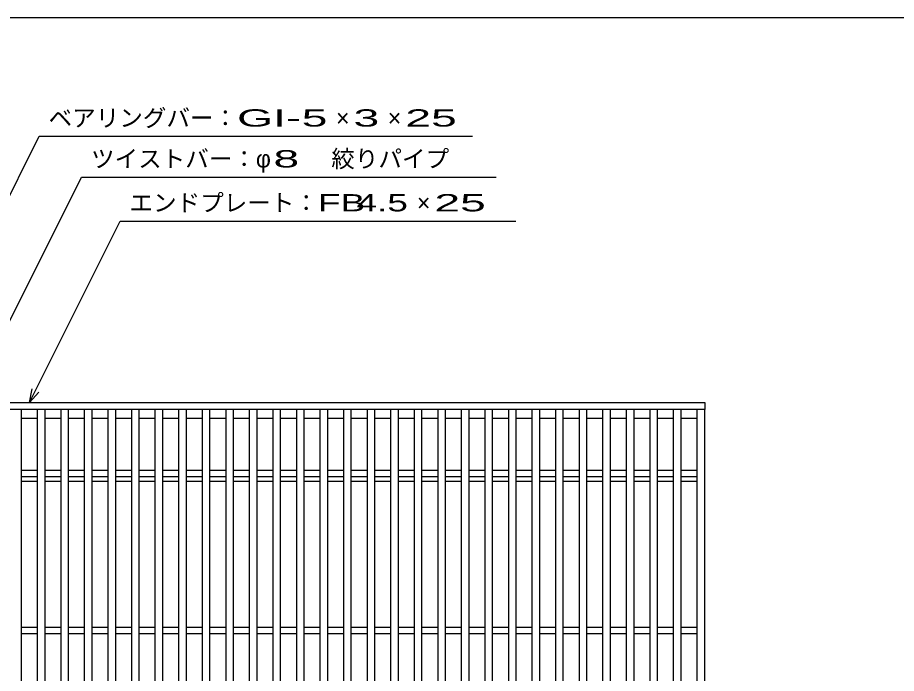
# Model space of a CAD drawing. Units: millimetres, scale not verified. Extents: x -1092 to 1039, y -770 to 632.
# Drawn here: x -696 to -136, y 215 to 632 of the extents above; entities that cross this region are included whole.
import ezdxf
from ezdxf.enums import TextEntityAlignment as Align

# ---------------------------------------------------------------- set-up
doc = ezdxf.new("R2010")
doc.units = ezdxf.units.MM
doc.header["$LTSCALE"] = 6
for name, color, linetype, lineweight in [('0_2', 150, 'Continuous', 25), ('16', 3, 'Continuous', 25), ('22', 4, 'Continuous', 25)]:
    doc.layers.add(name, color=color, linetype=linetype, lineweight=lineweight)
doc.styles.add('ベクトル', font='')
doc.styles.get('ベクトル').set_extended_font_data('ベクトル')

msp = doc.modelspace()

# ---------------------------------------------------------------- linework, layer by layer
at = {"layer": '0_2'}
msp.add_line((-1037.4, 632.1), (1038.6, 632.1), dxfattribs=at)
at = {"layer": '16'}
for p, q in [((-848, 387), (-258, 387)), ((-258, 387), (-258, 382.5)), ((-258, 382.5), (-848, 382.5)), ((-693, 382.5), (-698, 382.5)), ((-693, -198.5), (-693, 382.5)), ((-683, 382.5), (-683, -198.5)), ((-678, 382.5), (-683, 382.5)), ((-678, -198.5), (-678, 382.5)), ((-668, 382.5), (-668, -198.5)), ((-663, 382.5), (-668, 382.5)), ((-663, -198.5), (-663, 382.5)), ((-653, 382.5), (-653, -198.5)), ((-648, 382.5), (-653, 382.5)), ((-648, -198.5), (-648, 382.5)), ((-638, 382.5), (-638, -198.5)), ((-633, 382.5), (-638, 382.5)), ((-633, -198.5), (-633, 382.5)), ((-623, 382.5), (-623, -198.5)), ((-618, 382.5), (-623, 382.5)), ((-618, -198.5), (-618, 382.5)), ((-608, 382.5), (-608, -198.5)), ((-603, 382.5), (-608, 382.5)), ((-603, -198.5), (-603, 382.5)), ((-593, 382.5), (-593, -198.5)), ((-588, 382.5), (-593, 382.5)), ((-588, -198.5), (-588, 382.5)), ((-578, 382.5), (-578, -198.5)), ((-573, 382.5), (-578, 382.5)), ((-573, -198.5), (-573, 382.5)), ((-563, 382.5), (-563, -198.5)), ((-558, 382.5), (-563, 382.5)), ((-558, -198.5), (-558, 382.5)), ((-548, 382.5), (-548, -198.5)), ((-543, 382.5), (-548, 382.5)), ((-543, -198.5), (-543, 382.5)), ((-533, 382.5), (-533, -198.5)), ((-528, 382.5), (-533, 382.5)), ((-528, -198.5), (-528, 382.5)), ((-518, 382.5), (-518, -198.5)), ((-513, 382.5), (-518, 382.5)), ((-513, -198.5), (-513, 382.5)), ((-503, 382.5), (-503, -198.5)), ((-498, 382.5), (-503, 382.5)), ((-498, -198.5), (-498, 382.5)), ((-488, 382.5), (-488, -198.5)), ((-483, 382.5), (-488, 382.5)), ((-483, -198.5), (-483, 382.5)), ((-473, 382.5), (-473, -198.5)), ((-468, 382.5), (-473, 382.5)), ((-468, -198.5), (-468, 382.5)), ((-458, 382.5), (-458, -198.5)), ((-453, 382.5), (-458, 382.5)), ((-453, -198.5), (-453, 382.5)), ((-443, 382.5), (-443, -198.5)), ((-438, 382.5), (-443, 382.5)), ((-438, -198.5), (-438, 382.5)), ((-428, 382.5), (-428, -198.5)), ((-423, 382.5), (-428, 382.5)), ((-423, -198.5), (-423, 382.5)), ((-413, 382.5), (-413, -198.5)), ((-408, 382.5), (-413, 382.5)), ((-408, -198.5), (-408, 382.5)), ((-398, 382.5), (-398, -198.5)), ((-393, 382.5), (-398, 382.5)), ((-393, -198.5), (-393, 382.5)), ((-383, 382.5), (-383, -198.5)), ((-378, 382.5), (-383, 382.5)), ((-378, -198.5), (-378, 382.5)), ((-368, 382.5), (-368, -198.5)), ((-363, 382.5), (-368, 382.5)), ((-363, -198.5), (-363, 382.5)), ((-353, 382.5), (-353, -198.5)), ((-348, 382.5), (-353, 382.5)), ((-348, -198.5), (-348, 382.5)), ((-338, 382.5), (-338, -198.5)), ((-333, 382.5), (-338, 382.5)), ((-333, -198.5), (-333, 382.5)), ((-323, 382.5), (-323, -198.5)), ((-318, 382.5), (-323, 382.5)), ((-318, -198.5), (-318, 382.5)), ((-308, 382.5), (-308, -198.5)), ((-303, 382.5), (-308, 382.5)), ((-303, -198.5), (-303, 382.5)), ((-293, 382.5), (-293, -198.5)), ((-288, 382.5), (-293, 382.5)), ((-288, -198.5), (-288, 382.5)), ((-278, 382.5), (-278, -198.5)), ((-273, 382.5), (-278, 382.5)), ((-273, -198.5), (-273, 382.5)), ((-263, 382.5), (-263, -198.5)), ((-258, 382.5), (-263, 382.5)), ((-258, -198.5), (-258, 382.5)), ((-693, 377), (-683, 377)), ((-678, 377), (-668, 377)), ((-663, 377), (-653, 377)), ((-648, 377), (-638, 377)), ((-633, 377), (-623, 377)), ((-618, 377), (-608, 377)), ((-603, 377), (-593, 377)), ((-588, 377), (-578, 377)), ((-573, 377), (-563, 377)), ((-558, 377), (-548, 377)), ((-543, 377), (-533, 377)), ((-528, 377), (-518, 377)), ((-513, 377), (-503, 377)), ((-498, 377), (-488, 377)), ((-483, 377), (-473, 377)), ((-468, 377), (-458, 377)), ((-453, 377), (-443, 377)), ((-438, 377), (-428, 377)), ((-423, 377), (-413, 377)), ((-408, 377), (-398, 377)), ((-393, 377), (-383, 377)), ((-378, 377), (-368, 377)), ((-363, 377), (-353, 377)), ((-348, 377), (-338, 377)), ((-333, 377), (-323, 377)), ((-318, 377), (-308, 377)), ((-303, 377), (-293, 377)), ((-288, 377), (-278, 377)), ((-273, 377), (-263, 377)), ((-693, 344), (-683, 344)), ((-678, 344), (-668, 344)), ((-663, 344), (-653, 344)), ((-648, 344), (-638, 344)), ((-633, 344), (-623, 344)), ((-618, 344), (-608, 344)), ((-603, 344), (-593, 344)), ((-588, 344), (-578, 344)), ((-573, 344), (-563, 344)), ((-558, 344), (-548, 344)), ((-543, 344), (-533, 344)), ((-528, 344), (-518, 344)), ((-513, 344), (-503, 344)), ((-498, 344), (-488, 344)), ((-483, 344), (-473, 344)), ((-468, 344), (-458, 344)), ((-453, 344), (-443, 344)), ((-438, 344), (-428, 344)), ((-423, 344), (-413, 344)), ((-408, 344), (-398, 344)), ((-393, 344), (-383, 344)), ((-378, 344), (-368, 344)), ((-363, 344), (-353, 344)), ((-348, 344), (-338, 344)), ((-333, 344), (-323, 344)), ((-318, 344), (-308, 344)), ((-303, 344), (-293, 344)), ((-288, 344), (-278, 344)), ((-273, 344), (-263, 344)), ((-693, 340), (-683, 340)), ((-693, 337), (-683, 337)), ((-678, 340), (-668, 340)), ((-678, 337), (-668, 337)), ((-663, 340), (-653, 340)), ((-663, 337), (-653, 337)), ((-648, 340), (-638, 340)), ((-648, 337), (-638, 337)), ((-633, 340), (-623, 340)), ((-633, 337), (-623, 337)), ((-618, 340), (-608, 340)), ((-618, 337), (-608, 337)), ((-603, 340), (-593, 340)), ((-603, 337), (-593, 337)), ((-588, 340), (-578, 340)), ((-588, 337), (-578, 337)), ((-573, 340), (-563, 340)), ((-573, 337), (-563, 337)), ((-558, 340), (-548, 340)), ((-558, 337), (-548, 337)), ((-543, 340), (-533, 340)), ((-543, 337), (-533, 337)), ((-528, 340), (-518, 340)), ((-528, 337), (-518, 337)), ((-513, 340), (-503, 340)), ((-513, 337), (-503, 337)), ((-498, 340), (-488, 340)), ((-498, 337), (-488, 337)), ((-483, 340), (-473, 340)), ((-483, 337), (-473, 337)), ((-468, 340), (-458, 340)), ((-468, 337), (-458, 337)), ((-453, 340), (-443, 340)), ((-453, 337), (-443, 337)), ((-438, 340), (-428, 340)), ((-438, 337), (-428, 337)), ((-423, 340), (-413, 340)), ((-423, 337), (-413, 337)), ((-408, 340), (-398, 340)), ((-408, 337), (-398, 337)), ((-393, 340), (-383, 340)), ((-393, 337), (-383, 337)), ((-378, 340), (-368, 340)), ((-378, 337), (-368, 337)), ((-363, 340), (-353, 340)), ((-363, 337), (-353, 337)), ((-348, 340), (-338, 340)), ((-348, 337), (-338, 337)), ((-333, 340), (-323, 340)), ((-333, 337), (-323, 337)), ((-318, 340), (-308, 340)), ((-318, 337), (-308, 337)), ((-303, 340), (-293, 340)), ((-303, 337), (-293, 337)), ((-288, 340), (-278, 340)), ((-288, 337), (-278, 337)), ((-273, 340), (-263, 340)), ((-273, 337), (-263, 337)), ((-693, 244), (-683, 244)), ((-678, 244), (-668, 244)), ((-663, 244), (-653, 244)), ((-648, 244), (-638, 244)), ((-633, 244), (-623, 244)), ((-618, 244), (-608, 244)), ((-603, 244), (-593, 244)), ((-588, 244), (-578, 244)), ((-573, 244), (-563, 244)), ((-558, 244), (-548, 244)), ((-543, 244), (-533, 244)), ((-528, 244), (-518, 244)), ((-513, 244), (-503, 244)), ((-498, 244), (-488, 244)), ((-483, 244), (-473, 244)), ((-468, 244), (-458, 244)), ((-453, 244), (-443, 244)), ((-438, 244), (-428, 244)), ((-423, 244), (-413, 244)), ((-408, 244), (-398, 244)), ((-393, 244), (-383, 244)), ((-378, 244), (-368, 244)), ((-363, 244), (-353, 244)), ((-348, 244), (-338, 244)), ((-333, 244), (-323, 244)), ((-318, 244), (-308, 244)), ((-303, 244), (-293, 244)), ((-288, 244), (-278, 244)), ((-273, 244), (-263, 244)), ((-693, 240), (-683, 240)), ((-678, 240), (-668, 240)), ((-663, 240), (-653, 240)), ((-648, 240), (-638, 240)), ((-633, 240), (-623, 240)), ((-618, 240), (-608, 240)), ((-603, 240), (-593, 240)), ((-588, 240), (-578, 240)), ((-573, 240), (-563, 240)), ((-558, 240), (-548, 240)), ((-543, 240), (-533, 240)), ((-528, 240), (-518, 240)), ((-513, 240), (-503, 240)), ((-498, 240), (-488, 240)), ((-483, 240), (-473, 240)), ((-468, 240), (-458, 240)), ((-453, 240), (-443, 240)), ((-438, 240), (-428, 240)), ((-423, 240), (-413, 240)), ((-408, 240), (-398, 240)), ((-393, 240), (-383, 240)), ((-378, 240), (-368, 240)), ((-363, 240), (-353, 240)), ((-348, 240), (-338, 240)), ((-333, 240), (-323, 240)), ((-318, 240), (-308, 240)), ((-303, 240), (-293, 240)), ((-288, 240), (-278, 240)), ((-273, 240), (-263, 240))]:
    msp.add_line(p, q, dxfattribs=at)
at = {"layer": '22'}
for p, q in [((-813, 294), (-681.75, 556.5)), ((-681.75, 556.5), (-405.75, 556.5)), ((-748, 344), (-654.75, 530.5)), ((-654.75, 530.5), (-390.75, 530.5)), ((-688, 387), (-630.25, 502.5)), ((-630.25, 502.5), (-378.25, 502.5)), ((-688, 387), (-686.2, 395.76)), ((-688, 387), (-682, 393.6))]:
    msp.add_line(p, q, dxfattribs=at)

# ---------------------------------------------------------------- texts
at = {"layer": '22', "color": 2, "style": 'ベクトル'}
for s, p in [('ベアリングバー：', (-675.75, 568.2)), ('×', (-492.75, 568.2)), ('×', (-459.75, 568.2)), ('ツイストバー：', (-648.75, 542.2)), ('絞りパイプ', (-495.75, 542.2)), ('φ', (-543.75, 542.2)), ('エンドプレート：', (-624.25, 514.2)), ('×', (-441.25, 514.2))]:
    msp.add_text(s, height=11, dxfattribs=at).set_placement(p, align=Align.MIDDLE_LEFT)
for s, width, p in [('GI-', 2, (-555.75, 568.2)), (' 5 ', 2, (-522.75, 568.2)), (' 3 ', 2, (-489.75, 568.2)), (' 25 ', 2, (-456.75, 568.2)), (' 8 ', 2, (-540.75, 542.2)), ('FB', 1.6, (-504.25, 514.2)), (' 4.5 ', 1.6, (-486.25, 514.2)), (' 25 ', 2, (-438.25, 514.2))]:
    msp.add_text(s, height=11, dxfattribs=dict(at, width=width)).set_placement(p, align=Align.MIDDLE_LEFT)

doc.saveas('drawing.dxf')
